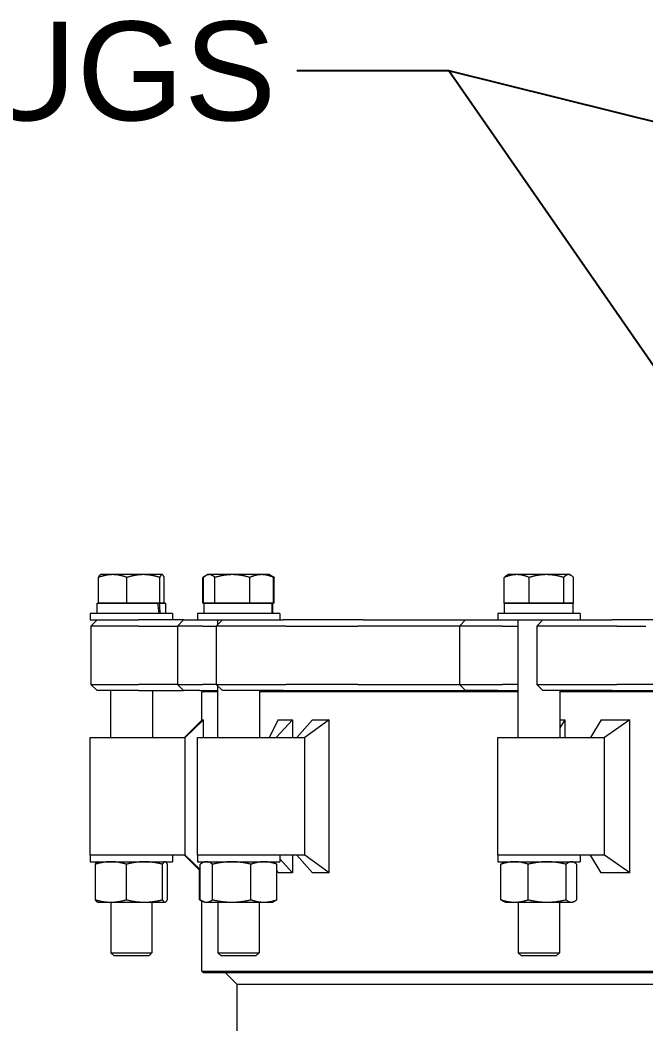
# Model space of a CAD drawing. Header units: inches. Extents: x 17 to 469, y 7 to 301.
# Drawn here: x 212.91 to 226.21, y 115.39 to 136.73 of the extents above; entities that cross this region are included whole.
import ezdxf

# ---------------------------------------------------------------- set-up
doc = ezdxf.new("R2010")
doc.units = ezdxf.units.IN
doc.header["$LTSCALE"] = 14
doc.header["$MEASUREMENT"] = 0
doc.layers.add('Symbol (ANSI)', color=7, linetype='Continuous', lineweight=25)
doc.layers.add('Visible (ANSI)', color=7, linetype='Continuous', lineweight=50)
doc.styles.add('MEMCOR Medium', font='arial.ttf')
doc.dimstyles.new('Default (ANSI)$7', dxfattribs={"dimscale": 14, "dimtxt": 0.15, "dimasz": 0.098425, "dimexe": 0.125, "dimexo": 0.0625, "dimgap": 0.031496, "dimtad": 0, "dimtih": 1, "dimtoh": 1, "dimdec": 4, "dimrnd": 1e-08, "dimzin": 3, "dimdsep": 46, "dimlunit": 5, "dimtxsty": 'MEMCOR Medium', "dimcen": 0.09, "dimdle": 0.393701, "dimclrd": 256, "dimclre": 256, "dimclrt": 256, "dimadec": 0, "dimazin": 1, "dimtfac": 0.8, "dimtofl": 0, "dimtmove": 0, "dimatfit": 3, "dimfxl": 1, "dimfrac": 1, "dimtolj": 1, "dimtzin": 4, "dimlwd": -1, "dimlwe": -1, "dimarcsym": 0})

msp = doc.modelspace()

# ---------------------------------------------------------------- linework, layer by layer
at = {"layer": 'Visible (ANSI)', "linetype": 'Continuous', "lineweight": 18}
for p, q in [((214.575007, 124.338997), (214.575007, 124.884405)), ((214.617749, 124.942997), (214.612407, 124.939913)), ((214.876337, 124.942997), (214.617749, 124.942997)), ((215.527039, 124.942997), (214.876337, 124.942997)), ((215.177668, 124.338997), (215.177668, 124.884405)), ((215.92445, 124.942997), (215.527039, 124.942997)), ((215.87641, 124.338997), (215.87641, 124.884405)), ((215.929749, 124.942997), (215.92445, 124.942997)), ((215.929749, 124.942997), (215.93509, 124.939913)), ((215.972491, 124.338997), (215.972491, 124.884405)), ((216.794825, 124.338997), (216.794825, 124.884405)), ((216.809185, 124.338997), (216.809185, 124.884405)), ((216.859816, 124.922528), (216.815033, 124.896672)), ((216.895269, 124.942997), (216.859816, 124.922528)), ((216.928905, 124.942997), (216.895269, 124.942997)), ((217.419667, 124.942997), (216.928905, 124.942997)), ((217.048624, 124.338997), (217.048624, 124.884405)), ((218.042031, 124.942997), (217.419667, 124.942997)), ((217.790709, 124.338997), (217.790709, 124.884405)), ((218.207269, 124.942997), (218.042031, 124.942997)), ((218.207269, 124.942997), (218.242723, 124.922528)), ((218.242723, 124.922528), (218.287506, 124.896672)), ((218.293353, 124.338997), (218.293353, 124.884405)), ((218.307714, 124.338997), (218.307714, 124.884405)), ((223.198211, 124.338997), (223.198211, 124.884405)), ((223.27674, 124.942997), (223.250784, 124.928011)), ((223.461979, 124.942997), (223.27674, 124.942997)), ((224.093011, 124.942997), (223.461979, 124.942997)), ((223.725747, 124.338997), (223.725747, 124.884405)), ((224.563772, 124.942997), (224.093011, 124.942997)), ((224.460275, 124.338997), (224.460275, 124.884405)), ((224.58874, 124.942997), (224.563772, 124.942997)), ((224.58874, 124.942997), (224.614695, 124.928011)), ((224.667268, 124.338997), (224.667268, 124.884405)), ((214.544249, 124.338993), (215.837153, 124.338993)), ((214.544249, 124.119993), (214.544249, 124.338993)), ((214.876337, 124.338997), (214.575007, 124.338997)), ((214.617749, 124.338997), (214.617749, 124.338993)), ((215.177668, 124.338997), (214.876337, 124.338997)), ((215.527039, 124.338997), (215.177668, 124.338997)), ((215.87641, 124.338997), (215.527039, 124.338997)), ((215.837153, 124.338993), (215.870321, 124.338993)), ((215.870321, 124.338993), (216.003249, 124.338993)), ((215.92445, 124.338997), (215.87641, 124.338997)), ((215.972491, 124.338997), (215.92445, 124.338997)), ((215.929749, 124.338997), (215.929749, 124.338993)), ((216.003249, 124.119993), (216.003249, 124.338993)), ((216.809185, 124.338997), (216.794825, 124.338997)), ((216.928905, 124.338997), (216.809185, 124.338997)), ((216.821769, 124.338993), (218.259944, 124.338993)), ((216.821769, 124.119993), (216.821769, 124.338993)), ((216.895269, 124.338997), (216.895269, 124.338993)), ((217.048624, 124.338997), (216.928905, 124.338997)), ((217.419667, 124.338997), (217.048624, 124.338997)), ((217.790709, 124.338997), (217.419667, 124.338997)), ((218.042031, 124.338997), (217.790709, 124.338997)), ((218.293353, 124.338997), (218.042031, 124.338997)), ((218.207269, 124.338997), (218.207269, 124.338993)), ((218.259944, 124.338993), (218.270927, 124.338993)), ((218.270927, 124.338993), (218.280769, 124.338993)), ((218.280769, 124.119993), (218.280769, 124.338993)), ((218.307714, 124.338997), (218.293353, 124.338997)), ((223.461979, 124.338997), (223.198211, 124.338997)), ((223.20324, 124.338993), (224.66224, 124.338993)), ((223.20324, 124.119993), (223.20324, 124.338993)), ((223.27674, 124.338997), (223.27674, 124.338993)), ((223.725747, 124.338997), (223.461979, 124.338997)), ((224.093011, 124.338997), (223.725747, 124.338997)), ((224.460275, 124.338997), (224.093011, 124.338997)), ((224.563772, 124.338997), (224.460275, 124.338997)), ((224.667268, 124.338997), (224.563772, 124.338997)), ((224.58874, 124.338997), (224.58874, 124.338993)), ((224.66224, 124.119993), (224.66224, 124.338993)), ((216.148749, 124.119993), (214.398749, 124.119993)), ((214.398749, 124.119993), (214.398749, 123.979368)), ((216.148749, 124.119993), (216.148749, 123.979368)), ((218.426269, 124.119993), (216.676269, 124.119993)), ((216.676269, 124.119993), (216.676269, 123.979368)), ((218.426269, 124.119993), (218.426269, 123.979368)), ((224.80774, 124.119993), (223.05774, 124.119993)), ((223.05774, 124.119993), (223.05774, 123.979368)), ((224.80774, 124.119993), (224.80774, 123.979368)), ((214.398749, 123.979368), (214.543684, 123.979368)), ((214.543684, 123.979368), (214.413684, 123.849368)), ((214.41381, 123.849368), (214.413684, 123.849368)), ((214.413684, 123.849368), (214.413684, 122.609368)), ((214.424603, 123.849368), (214.41381, 123.849368)), ((215.423647, 123.849368), (214.424603, 123.849368)), ((214.543684, 123.979368), (214.543744, 123.979368)), ((214.543744, 123.979368), (214.554479, 123.979368)), ((214.554479, 123.979368), (215.423647, 123.979368)), ((216.382439, 123.979368), (215.423647, 123.979368)), ((215.423647, 123.849368), (216.252439, 123.849368)), ((216.382439, 123.979368), (216.252439, 123.849368)), ((216.33336, 123.849368), (216.252439, 123.849368)), ((216.252439, 123.849368), (216.252439, 122.609368)), ((216.447634, 123.849368), (216.33336, 123.849368)), ((216.382439, 123.979368), (216.45284, 123.979368)), ((216.784678, 123.849368), (216.447634, 123.849368)), ((216.45284, 123.979368), (216.566492, 123.979368)), ((216.566492, 123.979368), (216.676269, 123.979368)), ((216.676269, 123.979368), (217.207032, 123.979368)), ((216.784678, 123.849368), (217.077032, 123.849368)), ((217.207032, 123.979368), (217.077032, 123.849368)), ((217.105348, 123.849368), (217.077032, 123.849368)), ((217.077032, 123.849368), (217.077032, 122.609368)), ((217.103769, 123.979368), (217.103769, 123.876105)), ((217.239071, 123.849368), (217.105348, 123.849368)), ((217.207032, 123.979368), (217.220624, 123.979368)), ((217.220624, 123.979368), (217.353619, 123.979368)), ((218.55409, 123.849368), (217.239071, 123.849368)), ((217.353619, 123.979368), (218.497685, 123.979368)), ((219.390215, 123.979368), (218.497685, 123.979368)), ((218.55409, 123.849368), (219.44662, 123.849368)), ((220.196434, 123.979368), (219.390215, 123.979368)), ((219.44662, 123.849368), (220.086476, 123.849368)), ((222.244368, 123.849368), (220.086476, 123.849368)), ((220.196434, 123.979368), (222.374368, 123.979368)), ((222.374368, 123.979368), (222.244368, 123.849368)), ((222.587289, 123.849368), (222.244368, 123.849368)), ((222.244368, 123.849368), (222.244368, 122.609368)), ((222.374368, 123.979368), (222.672709, 123.979368)), ((222.803997, 123.849368), (222.587289, 123.849368)), ((222.672709, 123.979368), (222.888237, 123.979368)), ((223.161455, 123.849368), (222.803997, 123.849368)), ((222.888237, 123.979368), (223.059817, 123.979368)), ((223.061586, 123.979368), (223.059817, 123.979368)), ((223.061586, 123.979368), (224.018744, 123.979368)), ((223.161455, 123.849368), (223.48524, 123.849368)), ((223.48524, 123.979368), (223.48524, 121.479368)), ((224.018744, 123.979368), (223.888744, 123.849368)), ((223.989156, 123.849368), (223.888744, 123.849368)), ((223.888744, 123.849368), (223.888744, 122.609368)), ((224.219323, 123.849368), (223.989156, 123.849368)), ((224.018744, 123.979368), (224.066942, 123.979368)), ((224.066942, 123.979368), (224.295855, 123.979368)), ((225.589862, 123.849368), (224.219323, 123.849368)), ((224.295855, 123.979368), (225.488224, 123.979368)), ((226.105874, 123.979368), (225.488224, 123.979368)), ((225.589862, 123.849368), (226.207513, 123.849368)), ((226.93271, 123.979368), (226.105874, 123.979368)), ((214.413684, 122.609368), (214.41381, 122.609368)), ((214.543684, 122.479368), (214.413684, 122.609368)), ((214.41381, 122.609368), (214.424603, 122.609368)), ((214.424603, 122.609368), (215.423647, 122.609368)), ((216.252439, 122.609368), (215.423647, 122.609368)), ((216.252439, 122.609368), (216.33336, 122.609368)), ((216.382439, 122.479368), (216.252439, 122.609368)), ((216.33336, 122.609368), (216.447634, 122.609368)), ((216.447634, 122.609368), (216.784678, 122.609368)), ((217.077032, 122.609368), (216.784678, 122.609368)), ((217.077032, 122.609368), (217.105348, 122.609368)), ((217.207032, 122.479368), (217.077032, 122.609368)), ((217.103769, 122.582631), (217.103769, 121.479368)), ((217.105348, 122.609368), (217.239071, 122.609368)), ((217.239071, 122.609368), (218.55409, 122.609368)), ((219.44662, 122.609368), (218.55409, 122.609368)), ((220.086476, 122.609368), (219.44662, 122.609368)), ((220.086476, 122.609368), (222.244368, 122.609368)), ((222.244368, 122.609368), (222.587289, 122.609368)), ((222.374368, 122.479368), (222.244368, 122.609368)), ((222.587289, 122.609368), (222.803997, 122.609368)), ((222.803997, 122.609368), (223.161455, 122.609368)), ((223.48524, 122.609368), (223.161455, 122.609368)), ((223.888744, 122.609368), (223.989156, 122.609368)), ((224.018744, 122.479368), (223.888744, 122.609368)), ((223.989156, 122.609368), (224.219323, 122.609368)), ((224.219323, 122.609368), (225.589862, 122.609368)), ((226.207513, 122.609368), (225.589862, 122.609368)), ((226.863732, 122.609368), (226.207513, 122.609368)), ((214.543744, 122.479368), (214.543684, 122.479368)), ((214.554479, 122.479368), (214.543744, 122.479368)), ((215.423647, 122.479368), (214.554479, 122.479368)), ((214.826249, 122.479368), (214.826249, 121.479368)), ((215.423647, 122.479368), (216.382439, 122.479368)), ((215.721249, 122.479368), (215.721249, 121.479368)), ((216.45284, 122.479368), (216.382439, 122.479368)), ((216.566492, 122.479368), (216.45284, 122.479368)), ((216.728273, 122.479368), (216.566492, 122.479368)), ((216.728273, 122.479368), (217.103769, 122.479368)), ((216.804184, 122.479368), (216.772934, 122.448118)), ((217.103769, 122.448118), (216.772934, 122.448118)), ((216.772934, 121.848542), (216.772934, 122.448118)), ((217.220624, 122.479368), (217.207032, 122.479368)), ((217.353619, 122.479368), (217.220624, 122.479368)), ((218.497685, 122.479368), (217.353619, 122.479368)), ((217.998769, 122.479368), (217.998769, 121.479368)), ((223.48524, 122.448118), (217.998769, 122.448118)), ((218.497685, 122.479368), (219.390215, 122.479368)), ((219.390215, 122.479368), (219.938591, 122.479368)), ((219.938591, 122.479368), (222.374368, 122.479368)), ((222.672709, 122.479368), (222.374368, 122.479368)), ((222.888237, 122.479368), (222.672709, 122.479368)), ((223.059817, 122.479368), (222.888237, 122.479368)), ((223.059817, 122.479368), (223.48524, 122.479368)), ((224.066942, 122.479368), (224.018744, 122.479368)), ((224.295855, 122.479368), (224.066942, 122.479368)), ((225.488224, 122.479368), (224.295855, 122.479368)), ((224.38024, 122.479368), (224.38024, 121.479368)), ((232.706732, 122.448118), (224.38024, 122.448118)), ((225.488224, 122.479368), (226.105874, 122.479368)), ((226.105874, 122.479368), (226.600296, 122.479368)), ((216.778551, 121.85416), (216.403819, 121.479368)), ((216.809292, 121.85416), (216.415611, 121.479368)), ((216.778551, 121.85416), (216.809292, 121.85416)), ((216.809292, 121.479368), (216.809292, 121.85416)), ((218.392481, 121.85416), (218.200404, 121.479368)), ((218.693825, 121.85416), (218.352485, 121.479368)), ((218.392481, 121.85416), (218.693825, 121.85416)), ((218.693825, 121.85416), (218.693825, 121.479368)), ((219.120274, 121.85416), (218.786369, 121.479368)), ((219.47701, 121.85416), (218.9597, 121.479368)), ((219.120274, 121.85416), (219.47701, 121.85416)), ((219.47701, 118.604576), (219.47701, 121.85416)), ((224.486752, 121.85416), (224.38024, 121.688063)), ((224.38024, 121.85416), (224.486752, 121.85416)), ((224.486752, 121.85416), (224.486752, 121.479368)), ((225.255186, 121.85416), (225.028242, 121.479368)), ((225.255186, 121.85416), (225.867261, 121.85416)), ((225.867261, 121.85416), (225.328782, 121.479368)), ((225.867261, 118.604576), (225.867261, 121.85416)), ((214.398749, 121.479368), (215.273749, 121.479368)), ((214.398749, 118.979368), (214.398749, 121.479368)), ((215.273749, 121.479368), (216.415611, 121.479368)), ((216.415611, 118.979368), (216.415611, 121.479368)), ((216.676269, 121.479368), (217.930917, 121.479368)), ((216.676269, 118.979368), (216.676269, 121.479368)), ((217.930917, 121.479368), (218.9597, 121.479368)), ((218.9597, 118.979368), (218.9597, 121.479368)), ((223.05774, 121.479368), (224.616842, 121.479368)), ((223.05774, 118.979368), (223.05774, 121.479368)), ((224.616842, 121.479368), (225.328782, 121.479368)), ((225.328782, 118.979368), (225.328782, 121.479368)), ((215.273749, 118.979368), (214.398749, 118.979368)), ((215.273749, 118.979368), (214.398749, 118.979368)), ((214.398749, 118.979368), (214.398749, 118.838743)), ((216.415611, 118.979368), (215.273749, 118.979368)), ((216.148749, 118.979368), (216.148749, 118.838743)), ((216.737918, 118.645216), (216.403819, 118.979368)), ((216.737918, 118.672526), (216.415611, 118.979368)), ((217.930917, 118.979368), (216.676269, 118.979368)), ((217.930917, 118.979368), (216.676269, 118.979368)), ((216.676269, 118.979368), (216.676269, 118.838743)), ((218.9597, 118.979368), (217.930917, 118.979368)), ((218.426269, 118.979368), (218.426269, 118.838743)), ((218.693825, 118.604576), (218.426269, 118.898353)), ((218.693825, 118.979368), (218.693825, 118.604576)), ((219.120274, 118.604576), (218.786369, 118.979368)), ((219.47701, 118.604576), (218.9597, 118.979368)), ((224.616842, 118.979368), (223.05774, 118.979368)), ((224.616842, 118.979368), (223.05774, 118.979368)), ((223.05774, 118.979368), (223.05774, 118.838743)), ((225.328782, 118.979368), (224.616842, 118.979368)), ((224.80774, 118.979368), (224.80774, 118.838743)), ((225.255186, 118.604576), (225.028242, 118.979368)), ((225.867261, 118.604576), (225.328782, 118.979368)), ((214.398749, 118.838743), (216.148749, 118.838743)), ((214.507902, 118.03161), (214.507902, 118.786876)), ((214.554749, 118.838743), (214.548894, 118.836013)), ((215.168441, 118.03161), (215.168441, 118.786876)), ((215.934287, 118.03161), (215.934287, 118.786876)), ((215.992749, 118.838743), (215.998603, 118.836013)), ((216.039595, 118.03161), (216.039595, 118.786876)), ((216.676269, 118.838743), (218.426269, 118.838743)), ((216.722178, 118.03161), (216.722178, 118.660958)), ((216.737918, 118.03161), (216.737918, 118.786876)), ((216.832269, 118.838743), (216.793411, 118.820623)), ((216.809292, 118.828028), (216.809292, 118.838743)), ((217.000352, 118.03161), (217.000352, 118.786876)), ((217.813704, 118.03161), (217.813704, 118.786876)), ((218.270269, 118.838743), (218.309127, 118.820623)), ((218.273165, 118.837393), (218.272473, 118.838743)), ((218.364621, 118.03161), (218.364621, 118.786876)), ((218.392481, 118.604576), (218.364621, 118.658939)), ((223.05774, 118.838743), (224.80774, 118.838743)), ((223.12767, 118.03161), (223.12767, 118.786876)), ((223.21374, 118.838743), (223.185291, 118.825477)), ((223.705868, 118.03161), (223.705868, 118.786876)), ((224.510938, 118.03161), (224.510938, 118.786876)), ((224.65174, 118.838743), (224.680188, 118.825477)), ((224.73781, 118.03161), (224.73781, 118.786876)), ((218.693825, 118.604576), (218.392481, 118.604576)), ((219.47701, 118.604576), (219.120274, 118.604576)), ((225.867261, 118.604576), (225.255186, 118.604576)), ((216.772934, 118.007412), (216.744327, 118.020751)), ((214.554749, 117.979743), (214.548894, 117.982473)), ((214.554749, 117.979743), (214.838171, 117.979743)), ((214.836249, 117.979743), (214.836249, 116.905108)), ((214.838171, 117.979743), (215.551364, 117.979743)), ((215.551364, 117.979743), (215.986941, 117.979743)), ((215.711249, 117.979743), (215.711249, 116.905108)), ((215.986941, 117.979743), (215.992749, 117.979743)), ((215.992749, 117.979743), (215.998603, 117.982473)), ((216.772934, 116.510618), (216.772934, 118.008541)), ((216.832269, 117.979743), (216.793411, 117.997863)), ((216.832269, 117.979743), (216.869135, 117.979743)), ((216.869135, 117.979743), (217.407028, 117.979743)), ((217.113769, 117.979743), (217.113769, 116.905108)), ((217.407028, 117.979743), (218.089162, 117.979743)), ((217.988769, 117.979743), (217.988769, 116.905108)), ((218.089162, 117.979743), (218.270269, 117.979743)), ((218.270269, 117.979743), (218.309127, 117.997863)), ((223.21374, 117.979743), (223.185291, 117.993009)), ((223.21374, 117.979743), (223.416769, 117.979743)), ((223.416769, 117.979743), (224.108403, 117.979743)), ((223.49524, 117.979743), (223.49524, 116.905108)), ((224.108403, 117.979743), (224.624374, 117.979743)), ((224.37024, 117.979743), (224.37024, 116.905108)), ((224.624374, 117.979743), (224.65174, 117.979743)), ((224.65174, 117.979743), (224.680188, 117.993009)), ((214.836249, 116.905108), (215.711249, 116.905108)), ((214.90441, 116.838993), (214.836249, 116.905108)), ((215.643088, 116.838993), (214.90441, 116.838993)), ((215.643088, 116.838993), (215.711249, 116.905108)), ((217.113769, 116.905108), (217.988769, 116.905108)), ((217.18193, 116.838993), (217.113769, 116.905108)), ((217.920608, 116.838993), (217.18193, 116.838993)), ((217.920608, 116.838993), (217.988769, 116.905108)), ((223.49524, 116.905108), (224.37024, 116.905108)), ((223.563401, 116.838993), (223.49524, 116.905108)), ((224.302079, 116.838993), (223.563401, 116.838993)), ((224.302079, 116.838993), (224.37024, 116.905108)), ((216.772934, 116.510618), (238.253012, 116.510618)), ((216.804184, 116.479368), (216.772934, 116.510618)), ((238.228532, 116.479368), (216.804184, 116.479368)), ((217.521312, 116.229368), (217.271312, 116.479368)), ((217.521312, 108.729368), (217.521312, 116.229368)), ((237.875893, 116.229368), (217.521312, 116.229368))]:
    msp.add_line(p, q, dxfattribs=at)
for centre, major_axis, ratio, start_param, end_param in [((215.273749, 124.183742), (-0.450655, 4.136728), 0.138673661, 4.681873768, 4.734817541), ((215.273749, 124.494244), (-0.450655, 4.136728), 0.138673661, 4.606699143, 4.659748511), ((217.551269, 124.183742), (-0.15084, 4.137118), 0.172519819, 4.690689698, 4.743633471), ((217.551269, 124.494244), (-0.15084, 4.137118), 0.172519819, 4.615515074, 4.668564441)]:
    msp.add_ellipse(centre, major_axis=major_axis, ratio=ratio, start_param=start_param, end_param=end_param, dxfattribs=at)
for points, weights in [([(214.876337, 124.942997), (214.736489, 124.942997), (214.575007, 124.884405)], [1, 1.0379548493, 1]), ([(214.575007, 124.884405), (214.594974, 124.929848), (214.612407, 124.939913)], [1, 1.0291885243, 1.01348318305]), ([(215.177668, 124.884405), (215.016185, 124.942997), (214.876337, 124.942997)], [1, 1.0379548493, 1]), ([(215.527039, 124.942997), (215.364895, 124.942997), (215.177668, 124.884405)], [1, 1.0379548493, 1]), ([(215.87641, 124.884405), (215.689183, 124.942997), (215.527039, 124.942997)], [1, 1.0379548493, 1]), ([(215.92445, 124.942997), (215.902155, 124.942997), (215.87641, 124.884405)], [1, 1.0379548493, 1]), ([(215.972491, 124.884405), (215.946746, 124.942997), (215.92445, 124.942997)], [1, 1.0379548493, 1]), ([(216.842109, 124.911157), (216.819213, 124.899914), (216.794825, 124.884405)], [1.01451336305, 1.00977327381, 1]), ([(216.928905, 124.942997), (216.873343, 124.942997), (216.809185, 124.884405)], [1, 1.0379548493, 1]), ([(217.048624, 124.884405), (216.984467, 124.942997), (216.928905, 124.942997)], [1, 1.0379548493, 1]), ([(217.419667, 124.942997), (217.247465, 124.942997), (217.048624, 124.884405)], [1, 1.0379548493, 1]), ([(217.790709, 124.884405), (217.591868, 124.942997), (217.419667, 124.942997)], [1, 1.0379548493, 1]), ([(218.042031, 124.942997), (217.925392, 124.942997), (217.790709, 124.884405)], [1, 1.0379548493, 1]), ([(218.293353, 124.884405), (218.15867, 124.942997), (218.042031, 124.942997)], [1, 1.0379548493, 1]), ([(218.242723, 124.922528), (218.266884, 124.908578), (218.293353, 124.884405)], [1.01827150063, 1.01531728533, 1]), ([(218.307714, 124.884405), (218.290265, 124.893653), (218.273493, 124.901367)], [1, 1.00580511169, 1.00983446495]), ([(218.287506, 124.896672), (218.297466, 124.890922), (218.307714, 124.884405)], [1.00728829486, 1.00408348025, 1]), ([(223.461979, 124.942997), (223.339564, 124.942997), (223.198211, 124.884405)], [1, 1.0379548493, 1]), ([(223.198211, 124.884405), (223.225877, 124.913631), (223.250784, 124.928011)], [1, 1.01857870744, 1.01896904757]), ([(223.725747, 124.884405), (223.584394, 124.942997), (223.461979, 124.942997)], [1, 1.0379548493, 1]), ([(224.093011, 124.942997), (223.922563, 124.942997), (223.725747, 124.884405)], [1, 1.0379548493, 1]), ([(224.460275, 124.884405), (224.263459, 124.942997), (224.093011, 124.942997)], [1, 1.0379548493, 1]), ([(224.563772, 124.942997), (224.515739, 124.942997), (224.460275, 124.884405)], [1, 1.0379548493, 1]), ([(224.667268, 124.884405), (224.611805, 124.942997), (224.563772, 124.942997)], [1, 1.0379548493, 1]), ([(214.838171, 118.838743), (214.684893, 118.838743), (214.507902, 118.786876)], [1, 1.0379548493, 1]), ([(214.507902, 118.786876), (214.529787, 118.827103), (214.548894, 118.836013)], [1, 1.0291885243, 1.01348318305]), ([(215.168441, 118.786876), (214.99145, 118.838743), (214.838171, 118.838743)], [1, 1.0379548493, 1]), ([(215.551364, 118.838743), (215.373649, 118.838743), (215.168441, 118.786876)], [1, 1.0379548493, 1]), ([(215.934287, 118.786876), (215.729079, 118.838743), (215.551364, 118.838743)], [1, 1.0379548493, 1]), ([(215.986941, 118.838743), (215.962505, 118.838743), (215.934287, 118.786876)], [1, 1.0379548493, 1]), ([(216.039595, 118.786876), (216.011378, 118.838743), (215.986941, 118.838743)], [1, 1.0379548493, 1]), ([(216.869135, 118.838743), (216.808237, 118.838743), (216.737918, 118.786876)], [1, 1.0379548493, 1]), ([(217.000352, 118.786876), (216.930033, 118.838743), (216.869135, 118.838743)], [1, 1.0379548493, 1]), ([(217.407028, 118.838743), (217.218289, 118.838743), (217.000352, 118.786876)], [1, 1.0379548493, 1]), ([(217.813704, 118.786876), (217.595767, 118.838743), (217.407028, 118.838743)], [1, 1.0379548493, 1]), ([(218.089162, 118.838743), (217.961321, 118.838743), (217.813704, 118.786876)], [1, 1.0379548493, 1]), ([(218.364621, 118.786876), (218.217003, 118.838743), (218.089162, 118.838743)], [1, 1.0379548493, 1]), ([(218.309127, 118.820623), (218.33561, 118.808274), (218.364621, 118.786876)], [1.01827150063, 1.01531728533, 1]), ([(223.416769, 118.838743), (223.282597, 118.838743), (223.12767, 118.786876)], [1, 1.0379548493, 1]), ([(223.12767, 118.786876), (223.157992, 118.812748), (223.185291, 118.825477)], [1, 1.01857870744, 1.01896904757]), ([(223.705868, 118.786876), (223.55094, 118.838743), (223.416769, 118.838743)], [1, 1.0379548493, 1]), ([(224.108403, 118.838743), (223.921586, 118.838743), (223.705868, 118.786876)], [1, 1.0379548493, 1]), ([(224.510938, 118.786876), (224.29522, 118.838743), (224.108403, 118.838743)], [1, 1.0379548493, 1]), ([(224.624374, 118.838743), (224.571728, 118.838743), (224.510938, 118.786876)], [1, 1.0379548493, 1]), ([(224.73781, 118.786876), (224.67702, 118.838743), (224.624374, 118.838743)], [1, 1.0379548493, 1]), ([(214.507902, 118.03161), (214.684893, 117.979743), (214.838171, 117.979743)], [1, 1.0379548493, 1]), ([(214.548894, 117.982473), (214.529787, 117.991383), (214.507902, 118.03161)], [1.01348318305, 1.0291885243, 1]), ([(214.838171, 117.979743), (214.99145, 117.979743), (215.168441, 118.03161)], [1, 1.0379548493, 1]), ([(215.168441, 118.03161), (215.373649, 117.979743), (215.551364, 117.979743)], [1, 1.0379548493, 1]), ([(215.551364, 117.979743), (215.729079, 117.979743), (215.934287, 118.03161)], [1, 1.0379548493, 1]), ([(215.934287, 118.03161), (215.962505, 117.979743), (215.986941, 117.979743)], [1, 1.0379548493, 1]), ([(215.986941, 117.979743), (216.011378, 117.979743), (216.039595, 118.03161)], [1, 1.0379548493, 1]), ([(216.722178, 118.03161), (216.748342, 118.018173), (216.772934, 118.008355)], [1, 1.00956405114, 1.01430810821]), ([(216.737918, 118.03161), (216.808237, 117.979743), (216.869135, 117.979743)], [1, 1.0379548493, 1]), ([(216.869135, 117.979743), (216.930033, 117.979743), (217.000352, 118.03161)], [1, 1.0379548493, 1]), ([(217.000352, 118.03161), (217.218289, 117.979743), (217.407028, 117.979743)], [1, 1.0379548493, 1]), ([(217.407028, 117.979743), (217.595767, 117.979743), (217.813704, 118.03161)], [1, 1.0379548493, 1]), ([(217.813704, 118.03161), (217.961321, 117.979743), (218.089162, 117.979743)], [1, 1.0379548493, 1]), ([(218.089162, 117.979743), (218.217003, 117.979743), (218.364621, 118.03161)], [1, 1.0379548493, 1]), ([(218.364621, 118.03161), (218.33561, 118.010212), (218.309127, 117.997863)], [1, 1.01531728533, 1.01827150063]), ([(223.185291, 117.993009), (223.157992, 118.005739), (223.12767, 118.03161)], [1.01896904757, 1.01857870744, 1]), ([(223.12767, 118.03161), (223.282597, 117.979743), (223.416769, 117.979743)], [1, 1.0379548493, 1]), ([(223.416769, 117.979743), (223.55094, 117.979743), (223.705868, 118.03161)], [1, 1.0379548493, 1]), ([(223.705868, 118.03161), (223.921586, 117.979743), (224.108403, 117.979743)], [1, 1.0379548493, 1]), ([(224.108403, 117.979743), (224.29522, 117.979743), (224.510938, 118.03161)], [1, 1.0379548493, 1]), ([(224.510938, 118.03161), (224.571728, 117.979743), (224.624374, 117.979743)], [1, 1.0379548493, 1]), ([(224.624374, 117.979743), (224.67702, 117.979743), (224.73781, 118.03161)], [1, 1.0379548493, 1])]:
    msp.add_rational_spline(points, weights, degree=2, dxfattribs=at)

# ---------------------------------------------------------------- texts
at = {"layer": 'Symbol (ANSI)', "insert": (218.349927, 136.701286), "char_height": 2.10000007, "width": 20.05244034, "attachment_point": 3, "style": 'MEMCOR Medium'}
msp.add_mtext('\\fArial|b0|i0;LIFTING LUGS', dxfattribs=at)

# ---------------------------------------------------------------- leaders
at = {"layer": 'Symbol (ANSI)', "annotation_type": 0, "has_hookline": 1, "hookline_direction": 1}
for points, text_width in [([(228.465053, 126.358219), (222.016705, 135.651286), (218.790872, 135.651286)], 19.682129), ([(236.76535, 95.073725), (207.47147, 117.73983), (206.093517, 117.73983)], 50.134995)]:
    msp.add_leader(points, dimstyle='Default (ANSI)$7', override={"dimtad": 0}, dxfattribs=dict(at, text_width=text_width))
at = {"layer": 'Symbol (ANSI)'}
msp.add_leader([(246.775299, 126.98764), (245.281613, 129.878185), (222.016705, 135.651286)], dimstyle='Default (ANSI)$7', override={"dimtad": 0}, dxfattribs=at)

doc.saveas('drawing.dxf')
